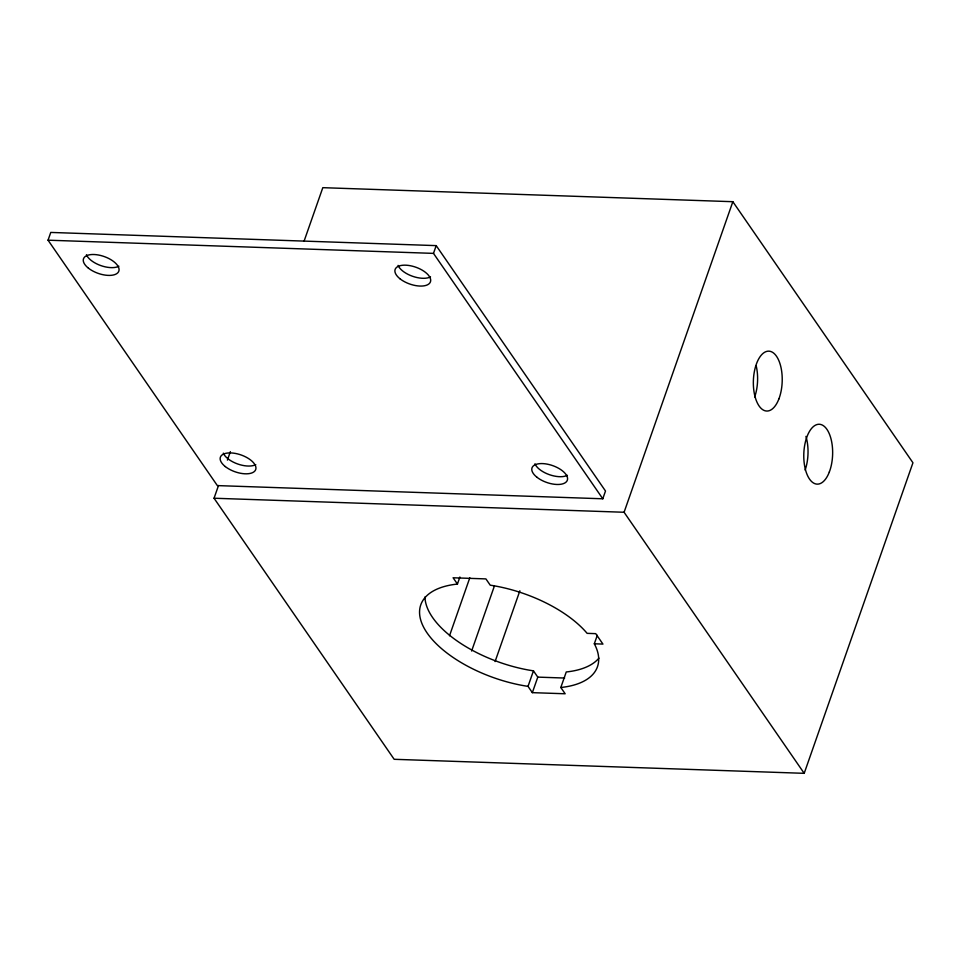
<?xml version="1.0" encoding="UTF-8"?>
<svg xmlns="http://www.w3.org/2000/svg" width="961" height="961" viewBox="0 0 961 961"><rect width="100%" height="100%" fill="white"/><g stroke="black" fill="none" stroke-linecap="round" stroke-linejoin="round"><path stroke-width="1.44" d="M48.05 240.19L50.765 232.43L436.198 245.62L605.502 491.023L602.787 498.783L217.354 485.593L48.05 240.19L433.483 253.38L602.787 498.783M304.024 241.319L322.812 187.671L732.847 201.702L912.95 462.77L804.201 773.329L394.166 759.298L214.051 498.23L218.507 485.521M227.409 460.115L230.364 451.646M433.483 253.38L436.198 245.62M598.919 658.141A93.601 44.662 19.3 0 1 566.257 671.967L560.816 687.499L565.152 693.77L532.346 692.653L528.021 686.37A93.601 44.662 19.3 0 1 427.116 632.975A93.601 44.662 19.3 0 1 457.436 584.06L459.899 576.996M449.508 635.774L469.821 577.741M471.623 651.017L494.422 585.922M495.083 661.564L519.865 590.799M528.021 686.37L533.451 670.85A93.601 44.662 19.3 0 1 424.99 596.949M532.346 692.653L537.788 677.121L533.451 670.85M804.201 773.329L624.085 512.261L732.847 201.702M560.816 687.499A93.601 44.662 19.3 0 0 594.318 643.786L597.286 635.317M214.051 498.23L624.085 512.261M594.318 643.786L602.931 644.086L595.736 633.647L587.123 633.347A93.601 44.662 19.3 0 0 490.23 585.177L485.906 578.906L453.099 577.777L457.436 584.06M537.788 677.121L564.624 678.046M756.199 365.853A29.959 14.415 -88 0 1 754.697 396.953M805.931 436.402A29.959 14.415 -88 0 1 805.126 470.061M567.398 475.311A18.715 8.937 19.3 0 1 549.296 474.638A18.715 8.937 19.3 0 1 534.953 463.803M430.516 276.9A18.715 8.937 19.3 0 1 412.413 276.227A18.715 8.937 19.3 0 1 398.07 265.392M255.77 464.643A18.715 8.937 19.3 0 1 237.667 463.983A18.715 8.937 19.3 0 1 223.324 453.148M118.888 266.233A18.715 8.937 19.3 0 1 100.785 265.572A18.715 8.937 19.3 0 1 86.442 254.737M778.89 398.935A29.959 14.415 -88 0 0 770.205 351.342A29.959 14.415 -88 0 0 754.229 392.989A29.959 14.415 -88 0 0 778.89 398.935M829.319 472.031A29.959 14.415 -88 0 0 820.634 424.45A29.959 14.415 -88 0 0 804.657 466.085A29.959 14.415 -88 0 0 829.319 472.031M536.923 477.233A18.715 8.937 19.3 0 0 566.942 481.041A18.715 8.937 19.3 0 0 545.139 463.803A18.715 8.937 19.3 0 0 536.923 477.233M400.04 278.822A18.715 8.937 19.3 0 0 430.06 282.63A18.715 8.937 19.3 0 0 408.257 265.392A18.715 8.937 19.3 0 0 400.04 278.822M225.294 466.565A18.715 8.937 19.3 0 0 255.314 470.385A18.715 8.937 19.3 0 0 233.511 453.136A18.715 8.937 19.3 0 0 225.294 466.565M88.412 268.155A18.715 8.937 19.3 0 0 118.431 271.975A18.715 8.937 19.3 0 0 96.629 254.725A18.715 8.937 19.3 0 0 88.412 268.155"/></g></svg>
